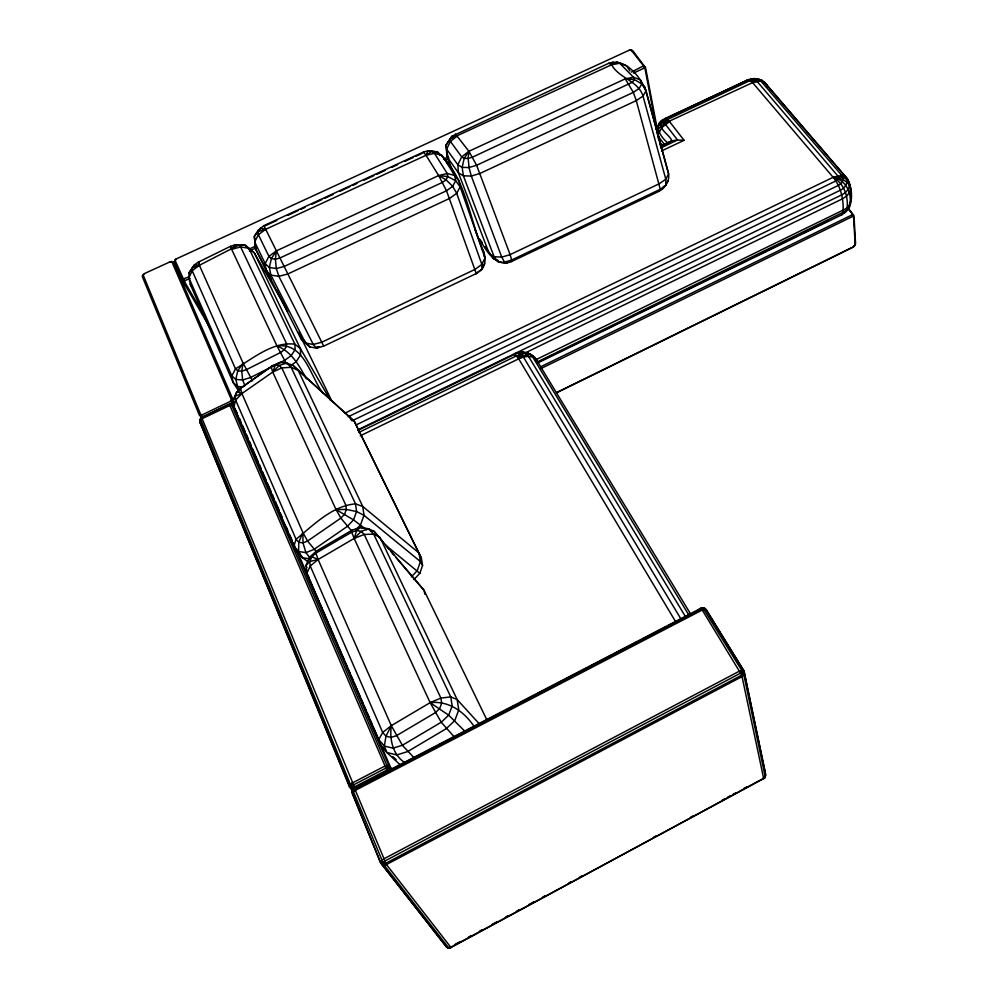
<?xml version="1.0" encoding="UTF-8"?>
<svg xmlns="http://www.w3.org/2000/svg" width="998" height="998" viewBox="0 0 998 998"><rect width="100%" height="100%" fill="white"/><g stroke="black" fill="none" stroke-linecap="round" stroke-linejoin="round"><path stroke-width="1.5" d="M664.631 118.899L665.741 118.413L667.425 119.348L669.546 121.631L684.079 140.306L677.555 140.007L671.891 140.843L667.65 142.739C660.377 137.088 652.293 123.789 664.631 118.899L748.425 79.615L752.604 82.622L833.13 177.307C841.351 187.2 843.921 200.461 842.998 213.036L842 214.695L537.024 363.297M657.744 128.255L659.129 123.415L665.741 118.413L748.425 79.615M483.83 255.912L483.843 251.97C468.798 219.173 466.59 176.421 437.361 151.858L427.868 150.86L423.526 152.008L263.884 225.66L257.808 230.7L254.315 236.426L255.563 248.926L300.885 338.671L309.792 346.93L316.391 348.053L323.714 346.131L476.283 273.564L482.059 269.273C486.388 263.123 485.926 254.191 481.51 248.215M285.79 307.708L254.29 252.831L245.159 245.209L234.73 244.972L230.438 246.344L198.253 262.175L194.485 264.782L189.009 272.853L188.896 277.793L190.294 284.405L233.108 382.459L239.083 391.553M478.89 238.584C485.876 249.463 495.307 268.15 511.313 261.651L659.117 191.279C665.254 187.724 669.708 181.174 668.61 173.864L646.043 90.793C640.591 77.158 625.546 57.585 608.78 63.273L451.882 136.302L446.056 145.047L447.229 157.148L453.279 172.904M842 214.695L846.778 210.528C848.986 197.928 844.695 183.894 833.13 177.307L344.921 413.135M845.294 210.89L847.427 209.854C853.789 201.122 851.93 187.849 847.327 178.642L766.526 84.518L761.786 80.239L758.505 78.979L756.758 78.717L752.604 82.622L664.855 123.241L657.907 129.054M486.812 719.758L424.025 590.267L374.063 531.298L368.524 528.79L360.652 527.343L352.144 530.113L351.72 532.146L354.14 538.446L430.138 702.654L441.241 722.24L454.751 737.497M660.676 146.918L645.619 67.876L632.869 50.786L629.426 50.112L176.347 258.869L175.224 260.69L183.37 278.866L183.345 282.022L211.389 330.188M169.947 261.813L172.891 261.676L173.677 262.462L233.021 399.599L232.359 402.219L231 403.229L203.43 416.378L201.808 416.79L199.513 415.567L142.44 276.858L143.101 274.837L200.773 414.706L200.735 417.925M511.313 261.651L511.712 259.979L510.103 254.64L476.62 165.269L468.91 151.297L455.412 133.994M352.506 794.233L353.429 791.676L355.288 790.379L702.243 610.015L705.786 609.341L743.959 670.968L765.329 773.263L765.129 777.504L451.009 947.551L449.175 948.1L446.78 947.327L380.65 862.833L352.506 794.233L352.207 791.115L353.679 788.694L701.731 607.844L704.363 608.069L706.534 610.102L743.959 670.968L765.828 775.134L764.555 778.128L449.175 948.1L446.78 947.327L380.65 862.833L352.406 793.086L352.207 791.115L353.679 788.694L359.105 786.324M352.144 530.113L316.553 550.933L315.892 553.104L311.85 556.747L309.792 561.475L306.037 565.342L306.835 573.214L380.375 745.044L386.85 752.504L400.335 764.955M848.088 207.883L853.989 215.905L855.585 243.861L853.864 246.818L556.485 392.863M556.859 392.426L853.302 246.855L854.088 245.77M541.028 366.603L851.444 215.194L852.005 213.497L848.013 208.757M847.427 209.854L850.595 203.767M658.206 134.343L661.736 127.669L669.546 121.631L666.202 120.109L663.42 119.86L661.437 120.895M413.896 579.576L419.834 573.314L422.566 565.442L421.368 558.107L354.315 421.306L293.113 365.468L286.763 363.035L280.026 362.411L272.728 365.567L240.481 388.297L236.289 392.913L233.233 400.36L233.869 407.184L293.899 546.318L297.03 551.732L302.456 557.695L307.446 561.338M656.796 128.255L657.757 126.06M316.553 550.933L309.592 557.208L306.037 565.342L306.922 567.712M352.294 792.1L355.051 788.432L201.733 417.7L229.428 404.39L232.484 404.265L234.48 406.049L232.484 404.265L229.353 404.527L201.733 417.7M631.347 72.118L643.56 65.831L631.06 49.987L631.896 50.137M233.233 400.36L237.025 391.827L241.903 393.561L302.868 532.483L307.584 541.041L316.952 552.405M656.322 129.353C658.081 123.839 664.231 121.681 669.546 121.631L661.736 121.694C657.757 129.403 669.646 134.555 671.891 140.843L660.626 146.157L667.65 142.739L666.028 144.573M612.997 62.001L611.574 64.795L450.048 138.996L450.385 141.392L461.687 156.886L464.195 158.37L468.162 158.457L472.528 157.148L632.657 82.123L634.192 79.503L633.468 77.245L619.696 63.236L617.001 61.976L611.574 64.795L608.78 63.273M662.298 189.034L663.707 186.389M229.428 404.39L387.461 771.591L384.754 772.988M200.773 414.706L202.544 414.644L230.114 401.495L231.287 399.4L172.018 262.175L170.808 261.588M231.798 404.652L230.288 404.29L229.727 405.525L231.124 404.464L231.623 404.988L386.862 765.366L385.627 768.235L353.18 785.077L350.385 784.291L200.498 419.06L202.083 418.711L199.775 421.218L349.375 785.713L352.269 787.559L354.203 787.073L386.65 770.219L388.21 768.884L388.783 765.254L233.357 405.188L229.727 405.525L202.083 418.711L200.947 418.287L199.712 419.896L199.987 422.516L349.475 786.861L353.18 791.826M422.952 152.993L423.526 152.008L426.009 155.289L438.658 175.536L446.518 190.768L476.283 273.564L475.46 273.876L482.059 269.273L481.822 264.383L456.71 193.3L452.68 186.339L446.056 179.827L438.658 175.536L276.359 250.897L268.936 256.361L265.156 263.584L266.017 270.608L270.882 275.099L305.613 343.15L313.26 344.447L321.768 342.214L475.123 269.348L481.822 264.383L485.003 258.02L460.14 186.813L459.005 180.713L454.701 175.436L441.902 155.301L434.504 153.343L431.885 151.347L427.868 150.86L426.009 155.289L265.693 229.328L258.158 231.561L254.315 236.426L254.952 241.054M659.117 191.279L660.289 189.271L665.828 185.366L665.791 179.178L643.024 96.045C637.984 80.476 619.346 78.642 611.574 64.795L619.696 63.236L626.707 65.955L629.913 70.958M175.611 259.38L174.525 262.062L182.21 279.777L184.331 280.812L190.082 278.454M537.685 361.725C534.279 354.926 526.208 350.847 518.735 352.356L518.698 358.818L676.332 622.889M189.009 272.853L194.485 264.782L199.363 265.281L238.46 245.196L245.159 245.209L254.29 252.831L300.41 348.626L330.575 400.51M175.199 260.054L174.712 262.087M666.439 183.021L668.261 180.775M658.655 125.074L660.464 123.091M411.338 576.906L417.251 570.669L420.42 561.55L419.048 553.042L362.748 506.46L355.525 503.853C331.96 505.911 313.572 525.085 296.032 539.257L293.899 546.318L298.614 551.482L302.456 557.695L309.48 558.818M356.298 529.289L360.503 524.898L364.008 515.317L362.748 506.46L298.153 370.37L293.113 365.468M236.289 392.913L242.24 386.837M482.134 266.454L484.803 263.771M272.728 365.567L240.481 388.297L241.903 393.561L235.628 400.098L233.869 407.184L237.075 412.91M201.846 417.538L199.712 419.896L199.987 422.516L203.33 427.718M290.68 365.667L296.231 361.663L300.61 354.826L300.41 348.626L294.946 344.235L248.901 248.228L240.618 246.943L231.673 249.375L230.438 246.344L231.324 247.18M144.436 273.652L142.415 275.722L142.664 276.87M175.199 259.779L176.471 258.894M257.808 230.7L260.366 228.929M391.653 768.41L388.783 765.254L384.679 766.177L352.244 783.006L350.385 784.291L349.475 786.861L352.818 788.994L355.051 788.432L353.08 789.892L353.429 791.676L382.883 862.334L386.451 864.555L451.009 947.551L450.809 946.703M846.778 210.528L537.847 361.688M280.026 362.411L271.157 366.902L272.728 372.067L336.052 509.604L340.854 518.112L352.132 531.585M200.947 418.287L200.798 419.447M454.913 944.482L460.39 941.526M468.611 937.097L471.355 935.613M479.576 931.171L482.308 929.699M491.902 924.522L497.378 921.566M505.599 917.125L508.344 915.64M516.565 911.211L519.297 909.727M528.89 904.55L534.367 901.593M542.588 897.152L545.332 895.68M568.611 883.105L571.355 881.621M579.576 877.192L582.308 875.708M653.553 837.247L656.285 835.775M690.529 817.287L693.273 815.803M722.041 800.271L724.785 798.799M727.517 797.315L730.262 795.83M732.994 794.358L735.738 792.874M743.959 788.445L746.704 786.96M361.8 784.927L382.059 774.398M388.846 770.868L410.926 759.403M413.683 757.969L435.764 746.492M438.521 745.057L460.602 733.58M467.501 730L489.581 718.523M492.338 717.088L508.905 708.48M511.662 707.046L514.419 705.611M521.318 702.031L533.743 695.569M536.5 694.134L543.399 690.554M546.168 689.119L562.722 680.511M565.479 679.077L587.56 667.6M590.329 666.177L612.398 654.7M615.167 653.266L637.248 641.789M644.147 638.209L666.227 626.732M668.984 625.297L691.065 613.82M697.964 610.24L700.746 608.206L702.243 610.015L741.701 675.06L763.72 778.702L763.133 778.091M275.011 365.206L250.548 377.506L242.639 380.001L235.79 379.415L231.848 375.922L188.896 277.793L192.215 270.77L192.277 267.926L199.363 265.281L243.05 363.06L252.594 380.912M277.731 363.833L284.517 360.415L291.291 355.55L295.096 349.612L294.946 344.235C273.327 341.229 253.093 358.307 235.478 368.798L231.848 375.922L233.108 382.459L237.649 386.5L240.206 390.393M535.689 359.804L843.185 210.091C853.652 205.975 850.995 193.949 850.184 185.266L848.886 182.983M536.874 362.723L553.653 354.552M556.46 353.192L563.446 349.787M570.432 346.381L590.018 336.837M601.195 331.398L629.164 317.763M636.15 314.358L668.311 298.689M671.105 297.329L678.104 293.923M685.09 290.518L708.854 278.941M720.045 273.489L748.013 259.867M754.999 256.461L766.19 251.009M768.984 249.65L787.16 240.792M789.954 239.433L796.953 236.027M803.939 232.621L827.704 221.032M540.991 368.549L852.105 216.728L853.49 214.832L852.242 214.096M355.824 425.073L840.378 190.206C845.568 188.061 849.261 181.212 845.094 176.421L764.231 82.21L756.758 78.717M357.895 429.814L841.813 194.835C846.566 192.514 850.72 187.449 849.173 181.898C845.655 176.783 838.744 176.234 833.13 177.307C846.703 180.127 852.766 194.672 849.398 207.334L845.206 212.562L842.624 213.36M357.708 430.5L515.317 354.003C519.609 351.982 525.622 352.157 528.528 356.373L686.187 617.837M358.656 432.496L516.739 355.737L519.97 355.051L522.79 355.999L680.973 619.047M525.173 352.943L842.462 198.839L846.479 196.194L849.273 192.814L850.533 189.046C849.273 181.037 840.341 177.557 833.13 177.307L841.751 175.411L845.094 176.421L847.327 178.642L848.238 181.836M360.278 435.802L518.698 358.818C524.025 356.436 530.899 354.964 535.876 358.868L691.103 614.818M348.227 416.752L835.813 180.975L838.332 177.943L837.621 175.71L756.908 81.2L754.713 79.965L750.321 80.439L666.202 120.109L664.855 122.155L665.329 124.226L677.555 140.007L660.664 147.978M351.995 420.857L838.308 185.428C842.075 183.869 844.782 178.892 841.751 175.411L760.913 81.063L752.604 82.622L751.12 78.705L747.078 80.214M661.574 150.935L684.079 140.306M189.246 276.82L183.37 278.866M248.577 249.35L255.638 246.082M443.499 159.094L447.728 157.135M249.388 250.985L256.449 247.716M445.669 160.067L448.501 158.757M633.481 73.079L643.373 68.5L644.945 66.654L643.56 65.831M144.261 273.652L170.084 261.838L171.581 261.451L172.342 262.224M276.833 220.421L264.196 226.259L263.884 225.66L323.689 346.056M288.073 215.231L297.915 210.69M300.722 209.393L304.939 207.447M311.962 204.216L321.793 199.675M324.599 198.377L333.033 194.485M340.056 191.242L349.886 186.701M352.706 185.403L356.922 183.47M363.946 180.226L373.776 175.685M376.583 174.388L385.016 170.496M392.039 167.252L397.653 164.658M404.689 161.414L413.11 157.534M415.916 156.237L421.543 153.642M853.889 246.381L855.186 245.084L853.577 217.14L852.03 214.72M514.619 355.051L514.594 353.766L518.735 352.356M629.077 50.362L630.249 49.9M309.592 557.208L311.85 556.747L318.125 559.516L391.303 725.646L402.369 745.269L414.295 758.031M447.64 947.638L450.722 947.414L448.688 947.913L384.143 865.141L384.642 863.881L742.712 674.673L743.872 675.01L765.279 776.993L763.807 778.365L765.279 776.993L765.329 773.263M171.569 261.726L173.852 262.486M242.901 386.962L237.649 386.5L235.79 379.415L237.761 370.819L243.05 363.06L241.728 371.144L242.639 380.001L244.959 385.752M758.505 78.979L750.783 78.967L754.713 78.543L753.265 79.803L752.604 82.622L755.973 80.451L759.141 79.628L761.786 80.239L766.526 84.518L767.237 86.689M701.731 607.844L704.363 608.069L706.534 610.102M316.952 346.73L319.485 347.167L316.391 348.053L313.26 344.447L278.866 276.334L276.309 268.537L275.398 259.206L276.359 250.897L271.381 258.594L269.373 267.476L270.882 275.099L278.866 276.334L287.811 273.988L449.624 198.402L456.71 193.3L460.14 186.813L455.662 180.725L454.701 175.436L447.254 173.527L438.658 175.536L447.79 176.584L455.662 180.725L452.68 186.339L446.518 190.768L284.093 266.491L276.309 268.537L269.373 267.476L265.156 263.584L254.665 241.915L258.37 234.73L265.693 229.328L260.179 228.243L258.158 231.561L258.37 234.73L268.936 256.361L271.381 258.594L275.398 259.206L279.889 258.02L442.488 182.372L446.056 179.827L447.79 176.584L447.254 173.527L434.504 153.343L426.009 155.289L431.885 151.347L437.361 151.858L440.081 155.426M526.832 353.379L529.177 353.791M371.044 530.749L374.063 531.298L377.993 536.013M507.184 262.873L497.902 261.775L494.097 256.723L463.384 175.823L462.161 167.365L464.195 158.37L468.91 151.297L625.247 78.854L633.468 77.245L640.541 79.965L641.814 83.894L646.043 90.793L643.024 96.045L636.287 100.611L480.026 173.427L471.306 176.047L463.384 175.823L458.406 172.816L447.229 157.148L446.056 145.047L451.882 136.302L457.496 135.878L450.385 141.392L446.63 149.189L457.845 164.782L462.161 167.365L469.048 167.552L476.62 165.269L633.331 92.377L639.182 88.435L641.814 83.894L634.192 79.503L625.247 78.854L633.331 92.377L636.287 100.611L660.289 189.271L511.712 259.979L504.514 262.125L501.745 257.135L471.306 176.047L469.048 167.552L468.162 158.457L468.91 151.297L461.687 156.886L457.845 164.782L458.406 172.816L489.22 253.554L494.097 256.723L501.745 257.135L510.103 254.64L659.379 183.682L665.791 179.178L668.61 173.864L644.558 86.252M498.039 260.266L493.686 259.018L491.952 256.523M514.594 353.766L518.698 358.818L526.807 354.49L530.362 354.44L533.107 355.837L534.766 358.531M445.532 945.805L446.518 946.166M231.336 400.148L234.218 401.957M362.835 528.491L360.652 527.343L356.673 530.549L351.72 532.146L315.892 553.104L318.125 559.516L310.253 566.016L306.835 573.214L378.729 739.58L380.375 745.044L384.891 749.224M524.474 352.955L523.002 351.982L521.455 352.706L518.698 358.818L521.505 355.325L524.374 353.23L527.019 352.706L530.362 354.44L532.72 357.034L688.957 615.242M199.313 262.936L198.253 262.175L199.363 265.281L192.215 270.77L235.478 368.798L237.761 370.819L241.728 371.144L246.294 369.709L280.326 352.618L284.243 349.799L286.463 346.381L286.389 343.262L240.618 246.943L238.46 245.196L234.73 244.972L231.673 249.375L277.032 346.007L286.488 363.846M299.525 553.566L297.03 551.732L293.312 543.149M444.122 159.019L446.218 160.603L447.241 163.522M366.54 529.763L353.529 519.871L336.052 509.604L346.343 509.442L356.598 511.55L364.008 515.317L420.42 561.55L422.566 565.442M385.852 545.345L419.834 573.314M230.9 400.909L233.37 403.491M300.885 338.671L309.792 346.93M392.8 756.534L396.181 759.665M405.912 763.433C392.9 755.436 389.357 739.88 391.303 725.646L430.138 702.654L440.879 698.051L450.784 696.928L457.159 699.573L479.963 724.598M643.286 66.417L645.082 69.062L658.443 138.972M464.207 730.586L448.676 715.179L430.138 702.654C448.925 700.496 464.307 711.786 474.337 726.781M380.937 539.556L382.908 541.914M385.852 545.444L388.796 548.987M390.767 551.345L393.711 554.876M395.682 557.233L424.025 590.267L424.936 594.346M479.813 239.508L482.471 242.776M310.054 557.982L305.937 552.643L302.993 542.9L302.868 532.483L298.764 542.238L298.614 551.482L305.937 552.643L313.883 549.449L347.129 526.557L353.529 519.871L356.598 511.55L355.525 503.853L291.129 367.289L286.763 363.035L279.29 365.43L275.386 365.068L272.728 372.067L241.903 393.561L235.254 396.144L235.628 400.098L296.032 539.257L298.764 542.238L302.993 542.9L307.584 541.041L340.854 518.112L344.56 514.257L346.343 509.442L345.745 504.988L281.798 367.9L279.29 365.43L272.728 372.067L281.798 367.9L291.129 367.289L298.153 370.37L354.315 421.306L421.368 558.107M657.744 135.703L665.229 145.483M659.503 141.828L663.059 146.494M485.053 246.518L490.23 254.016M391.915 770.531L388.995 767.063L384.679 766.177L389.27 770.057L389.931 765.865L380.051 743.011M190.294 284.405L191.965 287.025M306.398 378.853C299.363 365.892 291.641 351.608 277.032 346.007C304.664 342.351 310.216 376.57 323.09 393.312M205.101 317.09L184.88 282.284L184.143 279.003M349.362 416.515L351.246 420.096M270.932 278.966L255.563 248.926L255.239 243.861M276.521 289.882L287.711 311.738M304.402 340.38L305.7 343.062M298.539 332.297L331.398 400.086M174.75 263.385L182.422 281.099M297.392 551.682L309.118 578.815M310.353 581.672L311.588 584.529M313.434 588.808L314.669 591.664M316.516 595.956L318.986 601.657M320.221 604.514L322.067 608.805M323.302 611.662L325.161 615.941M326.383 618.797L327.618 621.654M329.477 625.933L330.712 628.79M331.935 631.647L333.794 635.926M335.029 638.782L337.499 644.496M339.345 648.775L340.58 651.632M341.815 654.488L343.661 658.78M344.896 661.624L346.743 665.915M347.978 668.772L349.824 673.051M351.059 675.908L352.918 680.187M354.153 683.044L359.704 695.893M360.939 698.75L362.785 703.041M364.021 705.885L365.867 710.177M367.102 713.034L368.948 717.312M370.183 720.169L372.042 724.448M373.277 727.305L378.828 740.154M239.545 418.636L240.78 421.493M242.639 425.797L245.109 431.51M246.344 434.38L248.203 438.671M249.438 441.54L251.284 445.832M252.519 448.688L258.083 461.575M259.318 464.432L261.177 468.723M262.412 471.592L266.117 480.175M267.352 483.044L271.069 491.627M272.304 494.484L274.151 498.788M275.386 501.645L279.103 510.228M280.338 513.097L282.185 517.388M286.513 527.406L287.748 530.275M289.607 534.566L292.077 540.292M854.812 243.911L855.211 244.934M475.285 230.176L478.03 237.337M446.568 152.357L448.801 158.171M352.818 788.994L352.244 783.006L351.034 785.077L350.785 788.42M354.702 788.769L386.451 864.555L742.2 676.519L744.508 672.989L743.236 670.244L739.643 671.03L383.569 859.004L380.575 861.736L381.96 863.544L386.451 864.555L384.143 865.141L382.022 864.505L381.96 863.544L384.554 861.187L740.765 673.051L743.872 672.365L742.2 676.519L742.512 672.378L741.651 670.269L703.004 608.032L353.23 789.979M201.608 414.881L201.808 416.79M308.419 576.096L308.731 579.114M385.976 736.212L384.355 746.067L386.85 752.504L396.805 754.937L407.558 751.619L446.256 728.677L454.789 720.568L458.768 709.89L457.159 699.573L379.989 537.386L373.676 534.092L368.524 528.79L361.239 531.385L354.14 538.446L318.125 559.516L309.792 561.475L310.253 566.016L382.708 732.47L385.976 736.212L390.991 737.41L396.393 735.726L435.328 712.684L439.631 708.605L441.665 703.241L440.879 698.051L364.208 534.466L361.239 531.385L356.673 530.549L354.14 538.446L364.208 534.466L373.676 534.092L450.784 696.928L452.169 705.91L448.676 715.179L441.241 722.24L402.369 745.269L393.012 748.163L384.355 746.067L378.729 739.58L382.708 732.47L391.303 725.646L385.976 736.212"/></g></svg>
